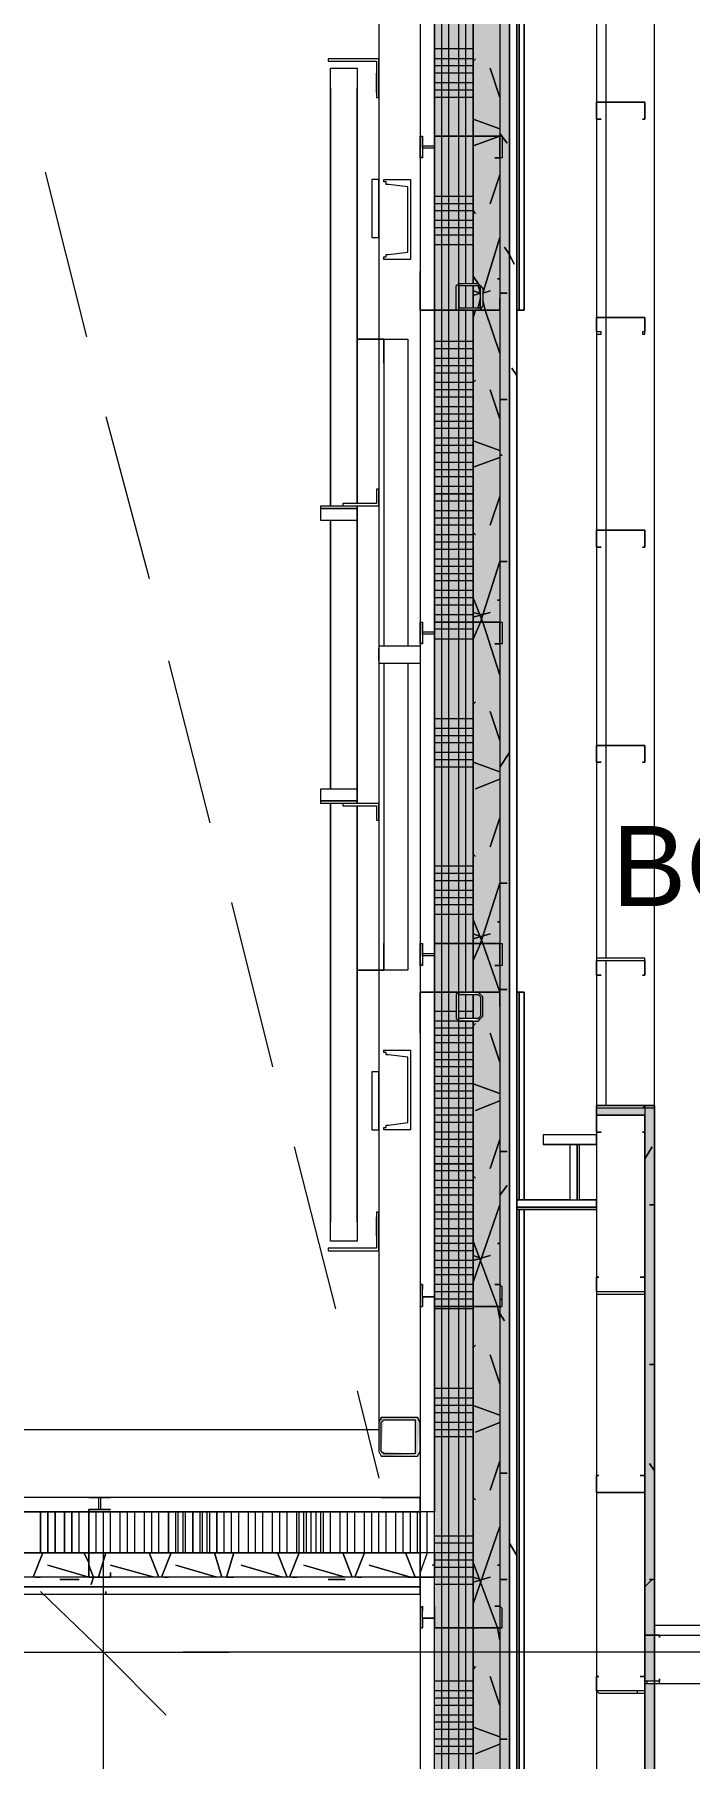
# Model space of a CAD drawing. Header units: metres. Extents: x -2 to 237, y -8 to 52.
# Drawn here: x 35.047 to 36.29, y 23.621 to 26.891 of the extents above; entities that cross this region are included whole.
import ezdxf

# ---------------------------------------------------------------- set-up
doc = ezdxf.new("R2010")
doc.units = ezdxf.units.M
doc.layers.add('HVAC - Ductos', color=5, linetype='Continuous', lineweight=0)
doc.layers.add('PDF2_Text', color=7, linetype='Continuous', lineweight=0)
doc.layers.add('PDF2_Geometry', color=7, linetype='Continuous', lineweight=0, true_color=0xaaaaaa)
doc.layers.add('PDF2_Solid Fills', color=7, linetype='Continuous', lineweight=0, true_color=0xffffff)
doc.styles.add('PDF Helvetica', font='')
doc.styles.get('PDF Helvetica').set_extended_font_data('Helvetica')

msp = doc.modelspace()

# ---------------------------------------------------------------- hatches: boundary and pattern name
at = {"layer": 'PDF2_Solid Fills', "lineweight": 0, "transparency": 33554559}
for points in [[(35.9302, 27.9503), (35.9348, 27.9503), (35.9302, 27.9457), (35.9302, 27.2715), (35.9348, 27.2715), (35.9302, 27.267), (35.9302, 26.6616), (35.9348, 26.6616), (35.9302, 26.657), (35.9302, 25.7397), (35.9348, 25.7397), (35.9302, 25.7352), (35.9302, 25.1298), (35.9348, 25.1298), (35.9302, 25.1252), (35.9302, 23.4008), (35.9486, 23.4008), (35.9486, 33.5547), (35.9302, 33.5547), (35.9302, 32.9081), (35.9348, 32.9081), (35.9302, 32.9035), (35.9302, 32.2935), (35.9348, 32.2935), (35.9302, 32.2889), (35.9302, 31.3625), (35.9348, 31.3625), (35.9302, 31.3579), (35.9302, 30.0738), (35.9348, 30.0738), (35.9302, 30.0692), (35.9302, 29.4638), (35.9348, 29.4638), (35.9302, 29.4592), (35.9302, 28.5603), (35.9348, 28.5603), (35.9302, 28.5557)], [(35.9302, 27.9503), (35.9348, 27.9503), (35.9302, 27.9457), (35.9302, 27.2715), (35.9348, 27.2715), (35.9302, 27.267), (35.9302, 26.6616), (35.9348, 26.6616), (35.9302, 26.657), (35.9302, 25.7397), (35.9348, 25.7397), (35.9302, 25.7352), (35.9302, 25.1298), (35.9348, 25.1298), (35.9302, 25.1252), (35.9302, 23.4008), (35.9486, 23.4008), (35.9486, 33.5547), (35.9302, 33.5547), (35.9302, 32.9081), (35.9348, 32.9081), (35.9302, 32.9035), (35.9302, 32.2935), (35.9348, 32.2935), (35.9302, 32.2889), (35.9302, 31.3625), (35.9348, 31.3625), (35.9302, 31.3579), (35.9302, 30.0738), (35.9348, 30.0738), (35.9302, 30.0692), (35.9302, 29.4638), (35.9348, 29.4638), (35.9302, 29.4592), (35.9302, 28.5603), (35.9348, 28.5603), (35.9302, 28.5557)], [(35.8798, 31.9909), (35.8798, 33.4859), (35.8065, 33.4859), (35.8065, 23.5292), (35.8798, 23.5292), (35.8798, 25.0197), (35.8523, 25.0243), (35.8798, 25.0243), (35.8798, 25.0701), (35.8523, 25.0747), (35.8798, 25.0747), (35.8798, 26.3681), (35.8523, 26.3727), (35.8798, 26.3727), (35.8798, 26.4139), (35.8523, 26.4185), (35.8798, 26.4185), (35.8798, 27.8449), (35.8523, 27.8495), (35.8798, 27.8495), (35.8798, 27.8953), (35.8523, 27.8999), (35.8798, 27.8999), (35.8798, 29.2345), (35.8523, 29.2391), (35.8798, 29.2391), (35.8798, 30.6929), (35.8523, 30.6975), (35.8798, 30.6975), (35.8798, 31.9863), (35.8523, 31.9909)], [(35.8798, 31.9909), (35.8798, 33.4859), (35.8065, 33.4859), (35.8065, 23.5292), (35.8798, 23.5292), (35.8798, 25.0197), (35.8523, 25.0243), (35.8798, 25.0243), (35.8798, 25.0701), (35.8523, 25.0747), (35.8798, 25.0747), (35.8798, 26.3681), (35.8523, 26.3727), (35.8798, 26.3727), (35.8798, 26.4139), (35.8523, 26.4185), (35.8798, 26.4185), (35.8798, 27.8449), (35.8523, 27.8495), (35.8798, 27.8495), (35.8798, 27.8953), (35.8523, 27.8999), (35.8798, 27.8999), (35.8798, 29.2345), (35.8523, 29.2391), (35.8798, 29.2391), (35.8798, 30.6929), (35.8523, 30.6975), (35.8798, 30.6975), (35.8798, 31.9863), (35.8523, 31.9909)], [(35.701, 24.2033), (35.7055, 24.2079), (35.7101, 24.263), (35.7698, 24.263), (35.7698, 24.1988), (35.7101, 24.2033), (35.7055, 24.2033), (35.7055, 24.1942), (35.7062, 24.1942), (35.7743, 24.1988), (35.7789, 24.2676), (35.7055, 24.2676), (35.701, 24.263)]]:
    msp.add_hatch(color=256, dxfattribs=at).paths.add_polyline_path(points)
h = msp.add_hatch(color=256, dxfattribs=at)
h.paths.add_polyline_path([(35.8798, 29.2391), (35.889, 29.2391), (35.8798, 29.2345), (35.8798, 29.1887), (35.9302, 29.1887), (35.9302, 33.5364), (35.8798, 33.5364), (35.8798, 31.9909), (35.889, 31.9909), (35.8798, 31.9863), (35.8798, 30.6975), (35.889, 30.6975), (35.8798, 30.6929)])
h.paths.add_polyline_path([(35.889, 26.3727), (35.8798, 26.3681), (35.8798, 25.0747), (35.889, 25.0747), (35.8798, 25.0701), (35.8798, 25.0243), (35.889, 25.0243), (35.8798, 25.0197), (35.8798, 23.4512), (35.9302, 23.4512), (35.9302, 29.1841), (35.8798, 29.1841), (35.8798, 27.8999), (35.889, 27.8999), (35.8798, 27.8953), (35.8798, 27.8495), (35.889, 27.8495), (35.8798, 27.8449), (35.8798, 26.4185), (35.889, 26.4185), (35.8798, 26.4139), (35.8798, 26.3727)])
h = msp.add_hatch(color=256, dxfattribs=at)
h.paths.add_polyline_path([(35.8798, 29.2391), (35.889, 29.2391), (35.8798, 29.2345), (35.8798, 29.1887), (35.9302, 29.1887), (35.9302, 33.5364), (35.8798, 33.5364), (35.8798, 31.9909), (35.889, 31.9909), (35.8798, 31.9863), (35.8798, 30.6975), (35.889, 30.6975), (35.8798, 30.6929)])
h.paths.add_polyline_path([(35.889, 26.3727), (35.8798, 26.3681), (35.8798, 25.0747), (35.889, 25.0747), (35.8798, 25.0701), (35.8798, 25.0243), (35.889, 25.0243), (35.8798, 25.0197), (35.8798, 23.4512), (35.9302, 23.4512), (35.9302, 29.1841), (35.8798, 29.1841), (35.8798, 27.8999), (35.889, 27.8999), (35.8798, 27.8953), (35.8798, 27.8495), (35.889, 27.8495), (35.8798, 27.8449), (35.8798, 26.4185), (35.889, 26.4185), (35.8798, 26.4139), (35.8798, 26.3727)])
h = msp.add_hatch(color=256, dxfattribs=at)
h.paths.add_polyline_path([(36.2054, 23.7677), (36.2238, 23.7677), (36.2238, 24.8546), (36.1137, 24.8546), (36.1137, 24.8409), (36.2054, 24.8409)])
h.paths.add_polyline_path([(36.155, 23.3732), (36.2238, 23.3732), (36.2238, 23.7631), (36.2054, 23.7631), (36.2054, 23.387), (36.1137, 23.387), (36.1137, 23.3686)])
h = msp.add_hatch(color=256, dxfattribs=at)
h.paths.add_polyline_path([(36.2054, 23.7677), (36.2237, 23.7677), (36.2237, 24.8592), (36.2054, 24.8592)])
h.paths.add_polyline_path([(36.2054, 23.3778), (36.2237, 23.3778), (36.2237, 23.7631), (36.2054, 23.7631)])
h = msp.add_hatch(color=256, dxfattribs=at)
h.paths.add_polyline_path([(35.9302, 24.5153), (35.9302, 24.4785), (35.9348, 24.5153)])
h.paths.add_polyline_path([(35.7789, 24.4785), (35.7835, 24.5198), (35.7789, 24.5198)])
h = msp.add_hatch(color=256, dxfattribs=at)
h.paths.add_polyline_path([(35.7789, 23.8686), (35.7835, 23.9053), (35.7789, 23.9053), (35.7789, 23.8686)])
h.paths.add_polyline_path([(35.9302, 23.9053), (35.9302, 23.8686), (35.9302, 23.8686), (35.9348, 23.9053)])

# ---------------------------------------------------------------- linework, layer by layer
at = {"layer": 'HVAC - Ductos', "lineweight": 0}
for points in [[(35.1781, 22.3826), (35.1781, 24.0566)], [(35.0589, 23.9374), (35.1781, 23.8227), (35.2974, 23.7034)], [(34.9397, 23.8227), (35.1781, 23.8227), (35.4166, 23.8227)]]:
    msp.add_lwpolyline(points, dxfattribs=at)
at = {"layer": 'PDF2_Geometry', "lineweight": 0}
for points in [[(31.4036, 23.387), (35.9486, 23.387), (35.9486, 23.4008), (35.9486, 23.5521), (35.9486, 33.5547), (35.9302, 33.5547), (35.7789, 33.5547), (32.7612, 33.5547), (32.7612, 33.5364), (32.7612, 33.4859), (32.7749, 33.4859)], [(35.6322, 33.5685), (32.7612, 33.5685), (32.7612, 33.5547), (35.9486, 33.5547), (35.9486, 33.5685), (32.7612, 33.5685), (35.9624, 33.5685), (35.8523, 33.5685), (36.0816, 33.5685), (35.8523, 33.5685), (35.9486, 33.5685), (35.9624, 33.5685), (35.9624, 23.5521)], [(36.1137, 25.1344), (36.1137, 24.8592), (36.2238, 24.8592), (36.2238, 32.266), (36.2238, 33.0824), (36.2238, 33.1741), (36.2238, 33.5731), (36.1137, 33.5731), (35.8248, 33.5731)], [(35.8523, 23.3686), (35.9624, 23.3686), (35.9624, 23.5521), (35.9624, 33.5685), (35.8523, 33.5685)], [(35.9624, 33.5685), (35.9624, 23.3686), (35.9624, 33.5685)], [(35.9302, 33.5364), (35.9302, 23.5521), (35.9302, 23.4512), (35.9302, 23.4008), (35.7789, 23.4008), (35.1506, 23.4008), (34.5407, 23.4008), (33.9307, 23.4008), (33.3207, 23.4008), (33.9307, 23.4008), (34.5407, 23.4008), (35.1506, 23.4008), (35.7789, 23.4008), (35.9486, 23.4008), (35.9486, 23.387), (31.4036, 23.387), (31.4036, 23.4008), (32.165, 23.4008), (32.7795, 23.4008), (33.3161, 23.4008), (32.7795, 23.4008), (32.165, 23.4008), (31.4036, 23.4008)], [(35.9302, 33.5364), (35.9302, 23.4512), (35.8798, 23.4512), (35.8798, 23.8685), (35.8798, 24.4785), (35.8798, 25.0197)], [(35.7789, 33.3896), (35.7789, 32.9173), (33.3253, 32.9173), (33.3253, 32.8989), (33.3253, 32.7292), (33.3253, 24.1162), (33.3253, 23.9465), (33.3253, 23.9328), (35.7789, 23.9328), (35.7789, 23.5521)], [(32.7383, 24.8821), (32.7383, 24.8684), (32.7383, 23.5521), (32.7383, 23.5292), (32.7795, 23.5292), (35.7789, 23.5292), (35.8065, 23.5292), (35.8065, 23.5521), (35.8065, 23.9649), (35.7789, 23.9649), (35.7789, 23.9465), (35.7789, 23.9328), (35.7789, 23.9465), (33.339, 23.9465), (33.339, 23.9649), (33.339, 24.1162), (33.339, 32.7292), (33.339, 32.8852), (33.339, 32.8989), (35.7789, 32.8989), (35.7789, 32.9173)], [(35.7789, 23.9465), (35.7789, 23.9649), (33.3574, 23.9649), (33.3574, 24.0108), (33.3574, 24.1162), (33.3574, 32.7292), (33.3574, 32.8347), (33.3574, 32.8852), (35.7789, 32.8852), (35.7789, 32.8989)], [(33.4078, 27.2074), (33.4078, 26.5974), (33.4078, 25.9874), (33.4078, 25.3775), (33.4078, 24.7675), (33.4078, 24.1162), (33.4078, 24.0108), (33.362, 24.0108), (33.9307, 24.0108), (34.5407, 24.0108), (35.1506, 24.0108), (35.7789, 24.0108), (35.7789, 23.9649), (33.3574, 23.9649), (33.3574, 24.0108), (33.3574, 32.8347)], [(33.5087, 32.7292), (33.4858, 32.7292), (33.4858, 32.0734), (33.4858, 32.7292), (33.4858, 32.7568), (35.7789, 32.7568), (35.8065, 32.7568), (35.8065, 31.9863), (35.8065, 30.6975), (35.8065, 29.1841), (35.8065, 27.8999), (35.8065, 26.3681), (35.8065, 25.0747), (35.8065, 24.0887), (35.7789, 24.0887)], [(35.7789, 32.7292), (35.7789, 24.1162), (35.7789, 23.5521), (35.8065, 23.5521), (35.8065, 25.0747), (35.8065, 26.3681), (35.8065, 27.8999), (35.8065, 29.1841), (35.8065, 30.6975), (35.8065, 31.9863), (35.8065, 32.7568), (35.7789, 32.7568), (35.7789, 32.7338), (35.7789, 32.7568), (33.4858, 32.7568), (33.4858, 32.7292), (35.7055, 32.7292)], [(35.7789, 32.7292), (35.7789, 24.1162), (33.5087, 24.1162)], [(36.1137, 27.9778), (36.1137, 27.5743), (36.1137, 27.1661), (36.1137, 26.7625), (36.1137, 26.3543), (36.1137, 25.9507), (36.1137, 25.5426), (36.1137, 25.139)], [(36.1321, 25.139), (36.1321, 25.5426), (36.1321, 25.9507), (36.1321, 26.3543), (36.1321, 26.7625), (36.1321, 27.1661), (36.1321, 27.5743), (36.1321, 27.9778)], [(33.3161, 23.4008), (32.7795, 23.4008), (32.165, 23.4008), (31.4036, 23.4008), (31.4036, 23.4512), (32.7795, 23.4512), (35.7789, 23.4512), (35.8798, 23.4512), (35.8798, 23.5292), (35.8798, 23.5521), (35.8798, 23.8685), (35.8798, 24.4785), (35.8798, 25.0197), (35.8798, 24.4785), (35.8798, 23.8685), (35.8798, 23.5292), (35.8065, 23.5292), (35.8065, 25.0747), (35.8065, 26.3681), (35.8065, 27.8999)], [(35.8798, 27.8449), (35.8798, 27.3083), (35.8798, 26.6983), (35.8798, 26.4185)], [(35.7789, 23.9649), (35.8065, 23.9649), (35.8065, 24.0108), (35.7789, 24.0108), (35.1506, 24.0108), (34.5407, 24.0108), (33.9307, 24.0108), (33.4078, 24.0108), (33.4078, 24.0887), (33.4078, 24.1162), (33.4078, 24.7675), (33.4078, 25.3775), (33.4078, 25.9874), (33.4078, 26.5974), (33.4078, 27.2074)], [(35.6092, 26.3131), (35.6092, 25.9966), (35.6092, 26.8267), (35.6597, 26.8267), (35.6597, 26.0012), (35.6597, 26.3131), (35.7101, 26.3131), (35.7101, 25.7306)], [(35.6092, 26.79), (35.6092, 25.9966), (35.6092, 26.2993)], [(35.7101, 26.2672), (35.7101, 26.3131), (35.6597, 26.3131), (35.6597, 26.79)], [(35.068, 26.6295), (35.146, 26.3176)], [(35.701, 26.6157), (35.701, 26.5056), (35.701, 26.6157), (35.6964, 26.6157), (35.6872, 26.6157), (35.6872, 26.5056), (35.6964, 26.5056), (35.701, 26.5056)], [(35.701, 26.6065), (35.701, 26.6111), (35.701, 26.6065), (35.701, 26.5745), (35.701, 26.5699), (35.701, 26.5745)], [(35.701, 26.5562), (35.701, 26.5607), (35.701, 26.5562), (35.701, 26.524), (35.701, 26.5194), (35.701, 26.524)], [(35.8798, 26.4139), (35.8798, 26.3727)], [(35.8798, 26.3681), (35.8798, 25.7764), (35.8798, 25.1665), (35.8798, 25.0747)], [(35.7101, 26.3131), (35.756, 26.3131), (35.756, 25.7306)], [(35.1827, 26.1663), (35.2652, 25.859)], [(35.6092, 25.9691), (35.6092, 25.46)], [(35.6092, 25.46), (35.6092, 25.9691)], [(35.302, 25.7031), (35.3799, 25.3958)], [(35.6092, 25.7169), (35.6092, 25.7031)], [(35.7789, 25.7306), (35.701, 25.7306), (35.701, 25.726), (35.701, 25.7214), (35.701, 25.7169), (35.701, 25.7123), (35.701, 25.7077), (35.701, 25.7123), (35.701, 25.7169), (35.701, 25.7214), (35.701, 25.726)], [(35.701, 25.7031), (35.701, 25.7077), (35.701, 25.7031), (35.701, 25.6985), (35.7789, 25.6985)], [(35.7101, 25.6985), (35.7101, 25.1161), (35.6597, 25.1161), (35.7101, 25.1161), (35.7101, 25.1665)], [(35.756, 25.6985), (35.756, 25.1161), (35.7101, 25.1161)], [(35.6092, 25.1298), (35.6092, 25.4325), (35.6092, 24.639)], [(35.6597, 24.639), (35.6597, 25.1161), (35.6597, 25.4279), (35.6597, 24.6024), (35.6092, 24.6024), (35.6092, 25.4325), (35.6092, 25.1161)], [(35.4212, 25.2444), (35.4991, 24.9326)], [(35.7835, 25.1619), (35.7835, 25.1665), (35.7835, 25.1619)], [(36.1321, 24.8592), (36.1321, 25.1344)], [(35.8798, 25.0701), (35.8798, 25.0243)], [(35.8844, 25.0747), (35.889, 25.0747)], [(35.967, 24.6803), (35.967, 25.0747)], [(35.967, 24.6803), (35.967, 25.0747)], [(35.701, 24.9234), (35.701, 24.8133), (35.701, 24.9234), (35.6964, 24.9234), (35.6872, 24.9234), (35.6872, 24.8133), (35.6964, 24.8133), (35.701, 24.8133)], [(35.701, 24.9051), (35.701, 24.9097), (35.701, 24.9051), (35.701, 24.873), (35.701, 24.8684), (35.701, 24.873)], [(35.701, 24.8546), (35.701, 24.8592), (35.701, 24.8546), (35.701, 24.8225), (35.701, 24.8179), (35.701, 24.8225)], [(36.2054, 24.8592), (36.2054, 23.8548), (36.2054, 23.7677), (36.2054, 23.8548), (36.2054, 24.8409), (36.1137, 24.8409), (36.1137, 24.8592), (36.2054, 24.8592), (36.2009, 24.8546)], [(36.1137, 23.3686), (36.2054, 23.3686), (36.2238, 23.3686), (36.2238, 23.7631), (36.2238, 23.8548), (36.2238, 24.8592), (36.1137, 24.8592), (36.1137, 24.8546), (36.1137, 24.8409)], [(36.2054, 23.3732), (36.2238, 23.3732), (36.2238, 23.7631), (36.2238, 23.8548), (36.2238, 24.8546), (36.2054, 24.8546), (36.2054, 24.8592), (36.1137, 24.8592)], [(36.1137, 24.8592), (36.1137, 24.8546)], [(36.2054, 24.8546), (36.1137, 24.8546)], [(36.2054, 23.7631), (36.2054, 23.3778), (36.2238, 23.3778), (36.2238, 23.7631), (36.2238, 23.8548), (36.2238, 24.8592), (36.2054, 24.8592), (36.2054, 23.8548), (36.2054, 23.7677)], [(36.1137, 24.6666), (35.9624, 24.6666), (36.1137, 24.6666), (36.1137, 24.6803), (36.0816, 24.6803), (36.0816, 24.7858), (36.077, 24.7858), (36.077, 24.6803), (36.0816, 24.6803), (36.0816, 24.7858), (36.1137, 24.7858), (36.077, 24.7858), (36.0816, 24.7858), (36.1137, 24.7858), (36.1137, 24.8041), (36.0128, 24.8041), (36.0128, 24.7858), (36.1137, 24.7858), (36.1137, 24.8041), (36.0128, 24.8041), (36.0128, 24.7858), (36.0633, 24.7858), (36.0633, 24.6803), (36.0816, 24.6803), (36.1137, 24.6803), (36.1137, 24.662)], [(36.1137, 24.8087), (36.1137, 24.5336)], [(36.1137, 24.8087), (36.1137, 24.5336)], [(35.5404, 24.7813), (35.6184, 24.4739)], [(36.0128, 24.7858), (36.0633, 24.7858), (36.0128, 24.7858)], [(35.8065, 24.0887), (35.7789, 24.0887), (35.1506, 24.0887), (34.5407, 24.0887), (33.9307, 24.0887), (33.4858, 24.0887), (33.4858, 24.1162), (33.4858, 24.7445), (33.4858, 24.1162), (33.5087, 24.1162)], [(35.6322, 23.3686), (31.4036, 23.3686), (35.9624, 23.3686), (35.9624, 23.387), (35.9624, 23.5521), (35.9624, 23.387), (35.9624, 23.3778), (35.9624, 24.662), (36.1137, 24.662), (35.9624, 24.662), (35.9624, 23.3778), (35.9624, 23.387)], [(35.9624, 24.6803), (36.0633, 24.6803)], [(35.9624, 24.6803), (35.9624, 24.662)], [(36.0633, 24.6803), (35.9624, 24.6803)], [(35.9302, 24.4923), (35.9348, 24.4923)], [(36.1137, 24.5061), (36.1137, 24.1575)], [(36.1137, 24.5061), (36.1137, 24.1575)], [(35.6597, 24.318), (35.701, 24.1529)], [(35.7055, 24.263), (35.7055, 24.2676)], [(36.1137, 24.1254), (36.1137, 23.7768)], [(36.1137, 24.1254), (36.1137, 23.7768)], [(35.8065, 24.0108), (35.8065, 23.9649)], [(36.233, 23.8548), (36.6136, 23.8548)], [(36.5998, 23.8227), (35.3294, 23.8227)], [(36.1137, 23.387), (36.2054, 23.387), (36.2054, 23.7631), (36.2054, 23.3778), (36.1137, 23.3778)], [(36.1137, 23.7493), (36.1137, 23.4008)], [(36.1137, 23.7493), (36.1137, 23.4008)]]:
    msp.add_lwpolyline(points, dxfattribs=at)
for points in [[(35.9486, 23.4008), (35.9486, 33.5547), (35.9302, 33.5547), (35.9302, 33.5364), (35.9302, 23.4008)], [(35.9486, 33.5685), (35.9486, 23.387), (35.9624, 23.387), (35.9624, 33.5685)], [(35.967, 27.8999), (35.967, 26.3681), (35.9716, 26.3681), (35.9762, 26.3681), (35.9716, 26.3681), (35.967, 26.3681), (35.9624, 26.3681), (35.9624, 27.8999), (35.9624, 26.3681), (35.967, 26.3681), (35.9716, 26.3681), (35.9762, 26.3681), (35.9716, 26.3681), (35.967, 26.3681), (35.967, 27.8999), (35.967, 26.3681)], [(35.967, 27.8999), (35.9716, 27.8999), (35.9762, 27.8999), (35.9716, 27.8999), (35.967, 27.8999), (35.9624, 27.8999), (35.9624, 26.3681), (35.9624, 27.8999), (35.967, 27.8999), (35.9716, 27.8999), (35.9762, 27.8999), (35.9716, 27.8999)], [(35.9762, 27.8999), (35.9762, 26.3681)], [(35.9762, 27.8999), (35.9762, 26.3681)], [(35.8798, 27.8449), (35.8798, 27.3083), (35.8798, 26.6983), (35.8798, 26.4185), (35.8798, 26.6983), (35.8798, 27.3083)], [(35.701, 26.9459), (35.701, 24.2446), (33.5087, 24.2446), (33.5087, 26.9459), (35.701, 26.9459), (35.701, 24.2446), (33.5087, 24.2446), (33.5087, 26.9459)], [(35.6046, 26.845), (35.6046, 26.8404), (35.6964, 26.8404), (35.6964, 26.7716), (35.701, 26.7716), (35.701, 26.845)], [(35.6964, 26.8176), (35.6964, 26.7808)], [(35.6964, 26.8176), (35.6964, 26.7808)], [(35.701, 26.7808), (35.701, 26.8176)], [(35.701, 26.7808), (35.701, 26.8176)], [(36.2054, 26.7304), (36.2054, 26.7579), (36.2054, 26.7625), (36.1137, 26.7625), (36.1137, 26.7579), (36.1137, 26.7304), (36.1229, 26.7304), (36.1137, 26.7304), (36.1137, 26.7579), (36.1137, 26.7625), (36.2054, 26.7625), (36.2054, 26.7579), (36.2054, 26.7304), (36.2009, 26.7304)], [(35.8065, 26.6753), (35.7835, 26.6753), (35.7835, 26.6799), (35.7835, 26.6983), (35.7835, 26.657), (35.7835, 26.6616), (35.7835, 26.657), (35.7789, 26.657), (35.7789, 26.6983), (35.7835, 26.6983), (35.7835, 26.6799), (35.8065, 26.6799), (35.8065, 26.6983), (35.9302, 26.6983), (35.9348, 26.6983), (35.9348, 26.657), (35.9302, 26.657), (35.9211, 26.657), (35.9302, 26.657), (35.9302, 26.6983), (35.8065, 26.6983), (35.8065, 26.657)], [(35.7101, 26.4644), (35.7101, 26.469), (35.7147, 26.469), (35.7147, 26.4736), (35.7193, 26.4736), (35.756, 26.4782), (35.756, 26.6019), (35.7193, 26.6065), (35.7147, 26.6065), (35.7147, 26.6111), (35.7101, 26.6111), (35.7101, 26.6157), (35.7606, 26.6157), (35.7606, 26.4644)], [(35.9302, 26.3681), (35.9302, 26.3911), (35.9302, 26.3681), (35.7789, 26.3681), (35.7789, 26.4415), (35.7789, 26.3681)], [(35.8982, 26.3773), (35.8936, 26.3681), (35.889, 26.3681), (35.8523, 26.3681), (35.8477, 26.3681), (35.8477, 26.3773), (35.8477, 26.4094), (35.8477, 26.4139), (35.8523, 26.4185), (35.889, 26.4185), (35.8936, 26.4139), (35.8982, 26.4094)], [(35.889, 26.4139), (35.8523, 26.4139), (35.8523, 26.4094), (35.8523, 26.3773), (35.8523, 26.3727), (35.889, 26.3727), (35.8936, 26.3727), (35.8936, 26.3773), (35.8936, 26.4094), (35.8936, 26.4139)], [(35.8798, 26.4139), (35.8798, 26.3727)], [(35.8798, 26.3681), (35.8798, 25.7764), (35.8798, 25.1665), (35.8798, 25.0747), (35.8798, 25.1665), (35.8798, 25.7764)], [(36.2054, 26.3222), (36.2054, 26.3543), (36.1137, 26.3543), (36.1137, 26.3222), (36.1229, 26.3222), (36.1229, 26.3268), (36.1137, 26.3268), (36.1137, 26.3543), (36.2054, 26.3543), (36.2054, 26.3268), (36.2009, 26.3268), (36.2009, 26.3222)], [(35.6092, 26.2993), (35.6092, 25.9966)], [(35.6597, 25.9691), (35.5909, 25.9691), (35.5909, 25.992), (35.5909, 25.9966), (35.6597, 25.9966), (35.6597, 25.992)], [(35.6322, 25.9966), (35.701, 25.9966), (35.701, 26.0287), (35.6964, 26.0287), (35.6964, 26.0012), (35.6322, 26.0012)], [(35.6597, 25.4325), (35.6597, 25.9966)], [(35.6597, 25.992), (35.5909, 25.992)], [(35.6092, 25.9691), (35.6092, 25.7169)], [(35.6092, 25.9691), (35.6092, 25.46), (35.6092, 25.7123), (35.6092, 25.46), (35.6092, 25.7169)], [(36.2054, 25.9186), (36.2054, 25.9461), (36.2054, 25.9507), (36.1137, 25.9507), (36.1137, 25.9461), (36.1137, 25.9186), (36.1229, 25.9186), (36.1137, 25.9186), (36.1137, 25.9461), (36.1137, 25.9507), (36.2054, 25.9507), (36.2054, 25.9461), (36.2054, 25.9186), (36.2009, 25.9186)], [(35.8065, 25.7535), (35.7835, 25.7535), (35.7835, 25.7581), (35.7835, 25.7764), (35.7835, 25.7352), (35.7835, 25.7397), (35.7835, 25.7352), (35.7789, 25.7352), (35.7789, 25.7764), (35.7835, 25.7764), (35.7835, 25.7581), (35.8065, 25.7581), (35.8065, 25.7764), (35.9302, 25.7764), (35.9348, 25.7764), (35.9348, 25.7352), (35.9302, 25.7352), (35.9211, 25.7352), (35.9302, 25.7352), (35.9302, 25.7764), (35.8065, 25.7764), (35.8065, 25.7352)], [(36.2054, 25.5104), (36.2054, 25.5426), (36.1137, 25.5426), (36.1137, 25.5104), (36.1229, 25.5104), (36.1137, 25.5104), (36.1137, 25.5426), (36.2054, 25.5426), (36.2054, 25.5104), (36.2009, 25.5104)], [(35.5909, 25.46), (35.6597, 25.46), (35.6597, 25.4371), (35.6597, 25.4325), (35.5909, 25.4325), (35.5909, 25.4371)], [(35.5909, 25.4371), (35.6597, 25.4371)], [(35.6092, 25.4325), (35.6092, 25.1298)], [(35.6322, 25.4325), (35.6322, 25.4279), (35.6964, 25.4279), (35.6964, 25.4004), (35.701, 25.4004), (35.701, 25.4325)], [(35.8065, 25.1435), (35.7835, 25.1435), (35.7835, 25.1481), (35.7835, 25.1619), (35.7835, 25.1252), (35.7835, 25.1298), (35.7835, 25.1252), (35.7789, 25.1252), (35.7789, 25.1665), (35.7835, 25.1665), (35.7835, 25.1481), (35.8065, 25.1481), (35.8065, 25.1665), (35.9302, 25.1665), (35.9348, 25.1665), (35.9348, 25.1252), (35.9302, 25.1252), (35.9211, 25.1252), (35.9302, 25.1252), (35.9302, 25.1665), (35.8065, 25.1665), (35.8065, 25.1252)], [(36.2054, 25.1069), (36.2054, 25.1344), (36.2054, 25.139), (36.1137, 25.139), (36.1137, 25.1344), (36.1137, 25.1069), (36.1229, 25.1069), (36.1137, 25.1069), (36.1137, 25.1344), (36.2054, 25.1344), (36.2054, 25.1069), (36.2009, 25.1069)], [(35.7789, 25.0747), (35.7789, 24.9968), (35.7789, 25.0747), (35.9302, 25.0747)], [(35.8982, 25.0289), (35.8982, 25.0656), (35.8936, 25.0701), (35.889, 25.0747), (35.8523, 25.0747), (35.8477, 25.0701), (35.8477, 25.0656), (35.8477, 25.0289), (35.8477, 25.0243), (35.8523, 25.0197), (35.889, 25.0197), (35.8936, 25.0243)], [(35.8936, 25.0289), (35.889, 25.0243), (35.8523, 25.0243), (35.8523, 25.0289), (35.8523, 25.0656), (35.8523, 25.0701), (35.889, 25.0701), (35.8936, 25.0656)], [(35.8798, 25.0701), (35.8798, 25.0243)], [(35.9302, 25.0472), (35.9302, 25.0747)], [(35.9624, 24.6803), (35.9624, 25.0747)], [(35.967, 25.0747), (35.9716, 25.0747), (35.9762, 25.0747), (35.9716, 25.0747), (35.967, 25.0747), (35.9624, 25.0747), (35.9624, 24.6803), (35.9624, 25.0747), (35.967, 25.0747), (35.9716, 25.0747), (35.9762, 25.0747), (35.9716, 25.0747)], [(35.967, 25.0747), (35.967, 24.6803)], [(35.9762, 25.0747), (35.9762, 24.6803)], [(35.9762, 25.0747), (35.9762, 24.6803)], [(35.7101, 24.8133), (35.7101, 24.8179), (35.7147, 24.8179), (35.7147, 24.8225), (35.7193, 24.8225), (35.756, 24.8271), (35.756, 24.9509), (35.7193, 24.9555), (35.7147, 24.9555), (35.7147, 24.9601), (35.7101, 24.9601), (35.7101, 24.9647), (35.7606, 24.9647), (35.7606, 24.8133)], [(36.2238, 24.8592), (36.2238, 23.8548), (36.2238, 23.7631), (36.2238, 23.3778), (36.2238, 23.3686), (36.2238, 23.7631), (36.2238, 23.8548)], [(36.2054, 24.8087), (36.2054, 24.8409), (36.1183, 24.8409), (36.1137, 24.8409), (36.1137, 24.8087), (36.1229, 24.8087), (36.1137, 24.8087), (36.1137, 24.8409), (36.1183, 24.8409), (36.2054, 24.8409), (36.2054, 24.8087), (36.2009, 24.8087)], [(36.077, 24.7858), (36.0633, 24.7858), (36.0633, 24.6803), (36.077, 24.6803)], [(35.6046, 24.584), (35.701, 24.584), (35.701, 24.6574), (35.6964, 24.6574), (35.6964, 24.5886), (35.6046, 24.5886)], [(35.9624, 23.3778), (35.9624, 24.662)], [(35.967, 24.662), (35.967, 23.3778)], [(35.967, 24.662), (35.967, 23.3778)], [(35.9762, 24.662), (35.9762, 23.3778)], [(35.9762, 24.662), (35.9762, 23.3778)], [(35.6964, 24.6482), (35.6964, 24.6116)], [(35.6964, 24.6482), (35.6964, 24.6116)], [(35.701, 24.6116), (35.701, 24.6482)], [(35.701, 24.6116), (35.701, 24.6482)], [(36.1137, 24.5336), (36.1137, 24.5061), (36.1137, 24.5015), (36.1183, 24.5015), (36.2054, 24.5015), (36.2054, 24.5061), (36.2054, 24.5336), (36.1963, 24.5336), (36.2054, 24.5336), (36.2054, 24.5061), (36.1183, 24.5061), (36.1137, 24.5061), (36.1137, 24.5336), (36.1183, 24.5336)], [(35.8065, 24.5198), (35.8065, 24.4969), (35.7835, 24.4969), (35.7835, 24.4785), (35.7835, 24.5198), (35.7835, 24.5107), (35.7835, 24.5198), (35.7789, 24.5198), (35.7789, 24.4785), (35.7835, 24.4785), (35.7835, 24.4969), (35.8065, 24.4969), (35.8065, 24.4785), (35.9302, 24.4785), (35.9348, 24.4785), (35.9348, 24.5153), (35.9302, 24.5198), (35.9211, 24.5198), (35.9302, 24.5198), (35.9302, 24.5153), (35.9302, 24.4785), (35.8065, 24.4785)], [(35.7789, 24.2584), (35.7743, 24.2676), (35.7652, 24.2676), (35.7147, 24.2676), (35.7055, 24.2676), (35.701, 24.2584), (35.701, 24.2033), (35.7055, 24.1942), (35.7147, 24.1942), (35.7652, 24.1942), (35.7743, 24.1942), (35.7789, 24.2033)], [(35.7147, 24.263), (35.7652, 24.263), (35.7698, 24.263), (35.7698, 24.2584), (35.7698, 24.2033), (35.7698, 24.1988), (35.7652, 24.1988), (35.7147, 24.1988), (35.7101, 24.1988), (35.7055, 24.2033), (35.7055, 24.2584), (35.7101, 24.263)], [(36.1137, 24.1575), (36.1137, 24.1254), (36.1183, 24.1254), (36.2054, 24.1254), (36.2054, 24.1575), (36.1963, 24.1575), (36.2054, 24.1575), (36.2054, 24.1254), (36.1183, 24.1254), (36.1137, 24.1254), (36.1137, 24.1575), (36.1183, 24.1575)], [(35.7789, 24.1162), (33.4858, 24.1162), (33.4858, 24.0887), (33.9307, 24.0887), (34.5407, 24.0887), (35.1506, 24.0887), (35.7789, 24.0887)], [(35.1919, 24.0933), (35.1735, 24.0933), (35.1735, 24.1162), (35.1689, 24.1162), (35.1552, 24.1162), (35.1506, 24.1162), (35.1552, 24.1162), (35.1919, 24.1162), (35.1873, 24.1162), (35.1919, 24.1162), (35.1506, 24.1162), (35.1689, 24.1162), (35.1689, 24.1116), (35.1689, 24.0933), (35.1506, 24.0933), (35.1506, 24.0887), (35.1506, 23.9649), (35.1919, 23.9649), (35.1919, 23.974), (35.1919, 23.9649), (35.1506, 23.9649), (35.1506, 24.0887), (35.1506, 24.0933)], [(35.7789, 24.1162), (35.7055, 24.1162), (35.7789, 24.1162), (35.7789, 23.9649)], [(35.7789, 24.0887), (35.1506, 24.0887), (34.5407, 24.0887), (33.9307, 24.0887), (33.4078, 24.0887), (33.4078, 24.0108), (33.9307, 24.0108), (34.5407, 24.0108), (35.1506, 24.0108), (35.7789, 24.0108)], [(33.3253, 23.9465), (33.3253, 23.9328), (35.7789, 23.9328), (35.7789, 23.9465)], [(33.339, 23.9465), (35.7789, 23.9465), (35.7789, 23.9649), (33.339, 23.9649)], [(35.756, 23.9649), (35.7789, 23.9649)], [(35.8065, 23.9099), (35.8065, 23.8869), (35.7835, 23.8869), (35.7835, 23.8685), (35.7835, 23.9053), (35.7835, 23.9099), (35.7835, 23.9053), (35.7835, 23.9007), (35.7835, 23.9053), (35.7835, 23.9099), (35.7789, 23.9053), (35.7789, 23.8685), (35.7835, 23.8685), (35.7835, 23.8869), (35.8065, 23.8869), (35.8065, 23.8685), (35.9302, 23.8685), (35.9348, 23.8685), (35.9348, 23.9053), (35.9302, 23.9099), (35.9211, 23.9099), (35.9302, 23.9099), (35.9302, 23.9053), (35.9302, 23.8685), (35.8065, 23.8685)], [(38.9022, 23.8731), (36.2238, 23.8731), (36.2238, 23.8548), (36.2238, 23.7631), (38.9022, 23.7631)], [(36.233, 23.8548), (36.2054, 23.8548), (36.2054, 23.7677), (36.2054, 23.7631), (36.233, 23.7631), (36.233, 23.7723), (36.233, 23.7677), (36.2054, 23.7677), (36.2054, 23.8548), (36.233, 23.8548), (36.233, 23.8502)], [(36.1137, 23.7768), (36.1137, 23.7493), (36.1183, 23.7447), (36.2054, 23.7447), (36.2054, 23.7493), (36.2054, 23.7768), (36.1963, 23.7768), (36.2054, 23.7768), (36.2054, 23.7493), (36.1183, 23.7493), (36.1137, 23.7493), (36.1137, 23.7768), (36.1183, 23.7768)]]:
    msp.add_lwpolyline(points, close=True, dxfattribs=at)
at = {"layer": 'PDF2_Geometry', "color": 254, "lineweight": 0, "true_color": 0xeaeaea}
for points in [[(35.8202, 23.4512), (35.8202, 23.5292), (35.8202, 23.8685), (35.8202, 24.4785), (35.8202, 25.0747), (35.8202, 25.1665), (35.8202, 25.7764), (35.8202, 26.3681), (35.8202, 26.6983), (35.8202, 27.3083), (35.8202, 27.8999), (35.8202, 27.9824)], [(35.8339, 23.4512), (35.8339, 23.5292), (35.8339, 23.8685), (35.8339, 24.4785), (35.8339, 25.0747), (35.8339, 25.1665), (35.8339, 25.7764), (35.8339, 26.3681), (35.8339, 26.6983), (35.8339, 27.3083), (35.8339, 27.8999), (35.8339, 27.9824)], [(35.8523, 23.4512), (35.8523, 23.5292), (35.8523, 23.8685), (35.8523, 24.4785), (35.8523, 25.1665), (35.8523, 25.7764), (35.8523, 26.6983), (35.8523, 27.3083), (35.8523, 27.9824)], [(35.8661, 26.4185), (35.8661, 27.8449)], [(35.8798, 26.8634), (35.8065, 26.8634)], [(35.8798, 26.845), (35.8065, 26.845)], [(35.8798, 26.8313), (35.8065, 26.8313)], [(35.8798, 26.8176), (35.8065, 26.8176)], [(35.8798, 26.7992), (35.8065, 26.7992)], [(35.8798, 26.7854), (35.8065, 26.7854)], [(35.8798, 26.7716), (35.8065, 26.7716)], [(35.8798, 26.5836), (35.8065, 26.5836)], [(35.8798, 26.5699), (35.8065, 26.5699)], [(35.8798, 26.5562), (35.8065, 26.5562)], [(35.8798, 26.5378), (35.8065, 26.5378)], [(35.8798, 26.524), (35.8065, 26.524)], [(35.8798, 26.5102), (35.8065, 26.5102)], [(35.8798, 26.4919), (35.8065, 26.4919)], [(35.8661, 26.3727), (35.8661, 26.4139)], [(35.8661, 25.0747), (35.8661, 26.3681)], [(35.8798, 26.3085), (35.8065, 26.3085)], [(35.8798, 26.2947), (35.8065, 26.2947)], [(35.8798, 26.2764), (35.8065, 26.2764)], [(35.8798, 26.2626), (35.8065, 26.2626)], [(35.8798, 26.2488), (35.8065, 26.2488)], [(35.8798, 26.2305), (35.8065, 26.2305)], [(35.8798, 26.2168), (35.8065, 26.2168)], [(35.8798, 26.203), (35.8065, 26.203)], [(35.8798, 26.1846), (35.8065, 26.1846)], [(35.8798, 26.1708), (35.8065, 26.1708)], [(35.8798, 26.1571), (35.8065, 26.1571)], [(35.8798, 26.1434), (35.8065, 26.1434)], [(35.8798, 26.125), (35.8065, 26.125)], [(35.8798, 26.1113), (35.8065, 26.1113)], [(35.8798, 26.0975), (35.8065, 26.0975)], [(35.8798, 26.0791), (35.8065, 26.0791)], [(35.8798, 26.0654), (35.8065, 26.0654)], [(35.8798, 26.0516), (35.8065, 26.0516)], [(35.8798, 26.0333), (35.8065, 26.0333)], [(35.8798, 26.0058), (35.8065, 26.0058)], [(35.8798, 25.9874), (35.8065, 25.9874)], [(35.8798, 25.9737), (35.8065, 25.9737)], [(35.8798, 25.9599), (35.8065, 25.9599)], [(35.8798, 25.9416), (35.8065, 25.9416)], [(35.8798, 25.9278), (35.8065, 25.9278)], [(35.8798, 25.914), (35.8065, 25.914)], [(35.8798, 25.8957), (35.8065, 25.8957)], [(35.8798, 25.882), (35.8065, 25.882)], [(35.8798, 25.8682), (35.8065, 25.8682)], [(35.8798, 25.8544), (35.8065, 25.8544)], [(35.8798, 25.8361), (35.8065, 25.8361)], [(35.8798, 25.8223), (35.8065, 25.8223)], [(35.8798, 25.8086), (35.8065, 25.8086)], [(35.8798, 25.7902), (35.8065, 25.7902)], [(35.8798, 25.7764), (35.8065, 25.7764)], [(35.8798, 25.7627), (35.8065, 25.7627)], [(35.8798, 25.7443), (35.8065, 25.7443)], [(35.8798, 25.593), (35.8065, 25.593)], [(35.8798, 25.5746), (35.8065, 25.5746)], [(35.8798, 25.5609), (35.8065, 25.5609)], [(35.8798, 25.5472), (35.8065, 25.5472)], [(35.8798, 25.5288), (35.8065, 25.5288)], [(35.8798, 25.515), (35.8065, 25.515)], [(35.8798, 25.5012), (35.8065, 25.5012)], [(35.8798, 25.3132), (35.8065, 25.3132)], [(35.8798, 25.2995), (35.8065, 25.2995)], [(35.8798, 25.2858), (35.8065, 25.2858)], [(35.8798, 25.2674), (35.8065, 25.2674)], [(35.8798, 25.2536), (35.8065, 25.2536)], [(35.8798, 25.2398), (35.8065, 25.2398)], [(35.8798, 25.2215), (35.8065, 25.2215)], [(35.8661, 25.0243), (35.8661, 25.0701)], [(35.8477, 25.0381), (35.8065, 25.0381)], [(35.8798, 25.0197), (35.8065, 25.0197)], [(35.8798, 25.0381), (35.8523, 25.0381)], [(35.8661, 23.4512), (35.8661, 23.5292), (35.8661, 25.0197)], [(35.8798, 25.006), (35.8065, 25.006)], [(35.8798, 24.9922), (35.8065, 24.9922)], [(35.8798, 24.9784), (35.8065, 24.9784)], [(35.8798, 24.9601), (35.8065, 24.9601)], [(35.8798, 24.9464), (35.8065, 24.9464)], [(35.8798, 24.9326), (35.8065, 24.9326)], [(35.8798, 24.9142), (35.8065, 24.9142)], [(35.8798, 24.9005), (35.8065, 24.9005)], [(35.8798, 24.8867), (35.8065, 24.8867)], [(35.8798, 24.873), (35.8065, 24.873)], [(35.8798, 24.8546), (35.8065, 24.8546)], [(35.8798, 24.8409), (35.8065, 24.8409)], [(35.8798, 24.8271), (35.8065, 24.8271)], [(35.8798, 24.8087), (35.8065, 24.8087)], [(35.8798, 24.795), (35.8065, 24.795)], [(35.8798, 24.7813), (35.8065, 24.7813)], [(35.8798, 24.7629), (35.8065, 24.7629)], [(35.8798, 24.7354), (35.8065, 24.7354)], [(35.8798, 24.717), (35.8065, 24.717)], [(35.8798, 24.7033), (35.8065, 24.7033)], [(35.8798, 24.6895), (35.8065, 24.6895)], [(35.8798, 24.6712), (35.8065, 24.6712)], [(35.8798, 24.6574), (35.8065, 24.6574)], [(35.8798, 24.6436), (35.8065, 24.6436)], [(35.8798, 24.6253), (35.8065, 24.6253)], [(35.8798, 24.6116), (35.8065, 24.6116)], [(35.8798, 24.5978), (35.8065, 24.5978)], [(35.8798, 24.584), (35.8065, 24.584)], [(35.8798, 24.5657), (35.8065, 24.5657)], [(35.8798, 24.5519), (35.8065, 24.5519)], [(35.8798, 24.5382), (35.8065, 24.5382)], [(35.8798, 24.5198), (35.8065, 24.5198)], [(35.8798, 24.5061), (35.8065, 24.5061)], [(35.8798, 24.4923), (35.8065, 24.4923)], [(35.8798, 24.4739), (35.8065, 24.4739)], [(35.8798, 24.3226), (35.8065, 24.3226)], [(35.8798, 24.3042), (35.8065, 24.3042)], [(35.8798, 24.2905), (35.8065, 24.2905)], [(35.8798, 24.2768), (35.8065, 24.2768)], [(35.8798, 24.2584), (35.8065, 24.2584)], [(35.8798, 24.2446), (35.8065, 24.2446)], [(35.8798, 24.2309), (35.8065, 24.2309)], [(35.1323, 24.0108), (35.1323, 24.0887)], [(35.1506, 24.0108), (35.1506, 24.0887)], [(35.1643, 24.0108), (35.1643, 24.0887)], [(35.1781, 24.0108), (35.1781, 24.0887)], [(35.1919, 24.0108), (35.1919, 24.0887)], [(35.2103, 24.0108), (35.2103, 24.0887)], [(35.224, 24.0108), (35.224, 24.0887)], [(35.2377, 24.0108), (35.2377, 24.0887)], [(35.2561, 24.0108), (35.2561, 24.0887)], [(35.2698, 24.0108), (35.2698, 24.0887)], [(35.2836, 24.0108), (35.2836, 24.0887)], [(35.302, 24.0108), (35.302, 24.0887)], [(35.3157, 24.0108), (35.3157, 24.0887)], [(35.3203, 24.0108), (35.3203, 24.0887)], [(35.3294, 24.0108), (35.3294, 24.0887)], [(35.334, 24.0108), (35.334, 24.0887)], [(35.3616, 24.0108), (35.3616, 24.0887)], [(35.3662, 24.0108), (35.3662, 24.0887)], [(35.3754, 24.0108), (35.3754, 24.0887)], [(35.3799, 24.0108), (35.3799, 24.0887)], [(35.4074, 24.0108), (35.4074, 24.0887)], [(35.4212, 24.0108), (35.4212, 24.0887)], [(35.4349, 24.0108), (35.4349, 24.0887)], [(35.4533, 24.0108), (35.4533, 24.0887)], [(35.4671, 24.0108), (35.4671, 24.0887)], [(35.4808, 24.0108), (35.4808, 24.0887)], [(35.4991, 24.0108), (35.4991, 24.0887)], [(35.5129, 24.0108), (35.5129, 24.0887)], [(35.5267, 24.0108), (35.5267, 24.0887)], [(35.545, 24.0108), (35.545, 24.0887)], [(35.5496, 24.0108), (35.5496, 24.0887)], [(35.5588, 24.0108), (35.5588, 24.0887)], [(35.5634, 24.0108), (35.5634, 24.0887)], [(35.5725, 24.0108), (35.5725, 24.0887)], [(35.5817, 24.0108), (35.5817, 24.0887)], [(35.5909, 24.0108), (35.5909, 24.0887)], [(35.5955, 24.0108), (35.5955, 24.0887)], [(35.6092, 24.0108), (35.6092, 24.0887)], [(35.6276, 24.0108), (35.6276, 24.0887)], [(35.6414, 24.0108), (35.6414, 24.0887)], [(35.6551, 24.0108), (35.6551, 24.0887)], [(35.6734, 24.0108), (35.6734, 24.0887)], [(35.6872, 24.0108), (35.6872, 24.0887)], [(35.701, 24.0108), (35.701, 24.0887)], [(35.7147, 24.0108), (35.7147, 24.0887)], [(35.7331, 24.0108), (35.7331, 24.0887)], [(35.7468, 24.0108), (35.7468, 24.0887)], [(35.7606, 24.0108), (35.7606, 24.0887)], [(35.7743, 24.0108), (35.7743, 24.0887)], [(35.7789, 24.0108), (35.7789, 24.0887)], [(35.7927, 24.0108), (35.7927, 24.0887)], [(35.8798, 24.0428), (35.8065, 24.0428)], [(35.8798, 24.0291), (35.8065, 24.0291)], [(35.8798, 24.0108), (35.8065, 24.0108)], [(35.8798, 23.997), (35.8065, 23.997)], [(35.8798, 23.9832), (35.8065, 23.9832)], [(35.8798, 23.9649), (35.8065, 23.9649)], [(35.8798, 23.9511), (35.8065, 23.9511)], [(35.8798, 23.7677), (35.8065, 23.7677)], [(35.8798, 23.7493), (35.8065, 23.7493)], [(35.8798, 23.7356), (35.8065, 23.7356)], [(35.8798, 23.7218), (35.8065, 23.7218)], [(35.8798, 23.7034), (35.8065, 23.7034)], [(35.8798, 23.6897), (35.8065, 23.6897)], [(35.8798, 23.676), (35.8065, 23.676)], [(35.8798, 23.6576), (35.8065, 23.6576)], [(35.8798, 23.6438), (35.8065, 23.6438)], [(35.8798, 23.6301), (35.8065, 23.6301)]]:
    msp.add_lwpolyline(points, dxfattribs=at)
at = {"layer": 'PDF2_Geometry', "color": 254, "lineweight": 0, "true_color": 0xdddddd}
for points in [[(35.8844, 26.845), (35.8798, 26.8404)], [(35.9119, 26.8267), (35.9302, 26.7716)], [(35.8798, 26.7304), (35.9302, 26.7121)], [(35.9302, 26.6983), (35.8798, 26.6799)], [(35.9302, 26.6249), (35.9119, 26.5699)], [(35.8798, 26.5562), (35.8844, 26.5516)], [(35.9302, 26.5056), (35.8982, 26.4002), (35.9119, 26.4048), (35.8982, 26.4002)], [(35.8798, 26.4323), (35.889, 26.4185)], [(35.9257, 26.4277), (35.9302, 26.4277)], [(35.8798, 26.4048), (35.8936, 26.4002), (35.889, 26.4139), (35.8936, 26.4002), (35.8798, 26.3956), (35.8936, 26.4002)], [(35.8936, 26.3911), (35.889, 26.3727)], [(35.8844, 26.3681), (35.8798, 26.3543)], [(35.8982, 26.3865), (35.9028, 26.3681), (35.9302, 26.2856), (35.9028, 26.3681)], [(35.8844, 26.2351), (35.8798, 26.2305)], [(35.9119, 26.2168), (35.9302, 26.1617)], [(35.8798, 26.1204), (35.9302, 26.1021)], [(35.9302, 26.0883), (35.8798, 26.07)], [(35.9302, 26.0149), (35.9119, 25.9599)], [(35.8798, 25.9461), (35.8844, 25.9416)], [(35.9302, 25.8911), (35.8936, 25.7764), (35.8798, 25.7443), (35.8936, 25.7764)], [(35.8798, 25.8223), (35.8982, 25.7764), (35.9302, 25.6755), (35.8982, 25.7764)], [(35.9257, 25.8177), (35.9302, 25.8177)], [(35.8798, 25.7948), (35.8982, 25.7902)], [(35.9119, 25.7948), (35.8798, 25.7856)], [(35.8844, 25.6251), (35.8798, 25.6205)], [(35.9119, 25.6068), (35.9302, 25.5517)], [(35.8798, 25.5104), (35.9302, 25.4921)], [(35.9302, 25.4783), (35.8844, 25.46)], [(35.9302, 25.4049), (35.9119, 25.3499)], [(35.8798, 25.3362), (35.8844, 25.3316)], [(35.9302, 25.2812), (35.8936, 25.1665), (35.8798, 25.1344), (35.8936, 25.1665)], [(35.8798, 25.2124), (35.8982, 25.1665), (35.9302, 25.0747), (35.9302, 25.0656), (35.9302, 25.0747), (35.8982, 25.1665)], [(35.8798, 25.1849), (35.8936, 25.1803)], [(35.9119, 25.1849), (35.8798, 25.1757)], [(35.9257, 25.2078), (35.9302, 25.2078)], [(35.8844, 25.0152), (35.8798, 25.0106)], [(35.9119, 24.9968), (35.9302, 24.9418)], [(35.8798, 24.9005), (35.9302, 24.8821)], [(35.9302, 24.8684), (35.8844, 24.85)], [(35.9302, 24.795), (35.9119, 24.74)], [(35.8798, 24.7262), (35.8844, 24.7216)], [(35.9302, 24.6712), (35.8798, 24.5244)], [(35.8798, 24.6024), (35.9257, 24.4785), (35.9302, 24.4556), (35.9257, 24.4785)], [(35.9257, 24.5978), (35.9302, 24.5978)], [(35.8798, 24.5748), (35.8936, 24.5702)], [(35.9119, 24.5748), (35.8798, 24.5657)], [(35.8844, 24.4051), (35.8798, 24.4005)], [(35.9119, 24.3868), (35.9302, 24.3318)], [(35.8798, 24.2905), (35.9302, 24.2722)], [(35.9302, 24.2584), (35.8844, 24.2401)], [(35.9302, 24.1851), (35.9119, 24.1299)], [(35.8798, 24.1162), (35.8844, 24.1116)], [(35.9302, 24.0612), (35.8798, 23.9145)], [(35.0635, 24.0108), (35.0452, 23.9649)], [(35.1414, 24.0108), (35.1506, 23.9924)], [(35.1827, 24.0108), (35.1689, 23.9649), (35.1781, 23.9649), (35.1689, 23.9649)], [(35.2652, 24.0108), (35.2836, 23.9649)], [(35.3066, 24.0108), (35.2882, 23.9649)], [(35.3891, 24.0108), (35.4028, 23.9649)], [(35.4258, 24.0108), (35.412, 23.9649), (35.4258, 23.9649), (35.412, 23.9649)], [(35.5083, 24.0108), (35.5267, 23.9649)], [(35.5496, 24.0108), (35.5313, 23.9649)], [(35.6322, 24.0108), (35.6505, 23.9649)], [(35.6734, 24.0108), (35.6551, 23.9649)], [(35.7514, 24.0108), (35.7698, 23.9649)], [(35.0726, 23.9878), (35.1506, 23.9649)], [(35.1506, 23.9878), (35.1597, 23.9649)], [(35.1919, 23.9878), (35.2744, 23.9649)], [(35.3157, 23.9878), (35.3937, 23.9649)], [(35.4395, 23.9878), (35.5175, 23.9649)], [(35.5588, 23.9878), (35.6368, 23.9649)], [(35.6826, 23.9878), (35.7606, 23.9649)], [(35.8798, 23.9924), (35.9257, 23.8685), (35.9302, 23.8457), (35.9257, 23.8685)], [(35.9257, 23.9878), (35.9302, 23.9878)], [(35.0589, 23.9649), (35.0497, 23.9649)], [(35.302, 23.9649), (35.2928, 23.9649)], [(35.545, 23.9649), (35.5358, 23.9649)], [(35.6688, 23.9649), (35.6597, 23.9649)], [(35.8798, 23.9649), (35.8936, 23.9603)], [(35.9119, 23.9649), (35.8798, 23.9557)], [(35.8844, 23.7952), (35.8798, 23.7906)], [(35.9119, 23.7768), (35.9302, 23.7218)], [(35.8798, 23.6805), (35.9302, 23.6622)], [(35.9302, 23.6484), (35.8844, 23.6301)]]:
    msp.add_lwpolyline(points, close=True, dxfattribs=at)
at = {"layer": 'PDF2_Geometry', "color": 254, "lineweight": 0, "true_color": 0xeaeaea}
for points in [[(35.9624, 26.7716), (35.9624, 26.7762)], [(35.9302, 26.7029), (35.944, 26.6845)], [(35.9486, 26.4736), (35.9578, 26.4552), (35.9486, 26.4736), (35.9394, 26.4873)], [(35.944, 26.4002), (35.9302, 26.4002)], [(35.9532, 26.258), (35.9624, 26.2442)], [(35.944, 26.1984), (35.9302, 26.1984)], [(35.9302, 26.0929), (35.9348, 26.0929)], [(35.8065, 26.0195), (35.8798, 26.0195)], [(35.944, 25.8911), (35.9302, 25.8911)], [(35.9302, 25.5012), (35.9486, 25.5288)], [(35.944, 25.2812), (35.9302, 25.2812)], [(35.944, 25.0793), (35.9302, 25.0793)], [(35.944, 24.7721), (35.9302, 24.7721)], [(35.8065, 24.7491), (35.8798, 24.7491)], [(35.9302, 24.6895), (35.944, 24.7079)], [(35.9302, 24.4648), (35.9394, 24.451)], [(35.944, 24.1621), (35.9302, 24.1621)], [(35.0589, 24.0887), (35.0589, 24.0108)], [(35.0726, 24.0887), (35.0726, 24.0108)], [(35.0864, 24.0887), (35.0864, 24.0108)], [(35.1047, 24.0887), (35.1047, 24.0108)], [(35.1185, 24.0887), (35.1185, 24.0108)], [(35.302, 24.0887), (35.302, 24.0108)], [(35.3478, 24.0887), (35.3478, 24.0108)], [(35.3937, 24.0887), (35.3937, 24.0108)], [(35.9486, 24.0291), (35.9624, 24.0062)], [(35.1323, 23.9603), (35.0956, 23.9603)], [(35.1552, 23.9511), (35.1597, 23.9649)], [(35.1827, 23.9374), (35.1827, 23.9328)], [(35.6368, 23.9603), (35.6046, 23.9603)], [(35.944, 23.9603), (35.9302, 23.9603)], [(35.944, 23.6576), (35.9302, 23.6576)]]:
    msp.add_lwpolyline(points, close=True, dxfattribs=at)
at = {"layer": 'PDF2_Geometry', "color": 254, "lineweight": 0, "true_color": 0xd2d2d2}
for points in [[(36.155, 24.8409), (36.1596, 24.8409)], [(36.1917, 23.7447), (36.1917, 23.7493)], [(36.2054, 23.7585), (36.2054, 23.7631)], [(36.21, 23.7631), (36.21, 23.7677)]]:
    msp.add_lwpolyline(points, dxfattribs=at)
at = {"layer": 'PDF2_Geometry', "color": 7, "lineweight": 0, "true_color": 0xffffff}
for points in [[(36.2054, 24.7583), (36.2192, 24.7813)], [(36.2238, 24.6712), (36.2146, 24.6712)], [(36.2238, 24.3685), (36.2146, 24.3685)], [(36.2146, 24.1805), (36.2238, 24.1667)], [(36.2054, 23.9465), (36.2192, 23.9603)], [(36.2238, 23.9603), (36.2146, 23.9603)]]:
    msp.add_lwpolyline(points, close=True, dxfattribs=at)
at = {"layer": 'PDF2_Geometry', "color": 254, "lineweight": 0, "true_color": 0xdddddd}
for points in [[(35.7927, 24.0108), (35.7789, 23.974), (35.7789, 23.9649), (35.7927, 23.9649)], [(35.7789, 23.9649), (35.7789, 23.9694)], [(35.8065, 23.9878), (35.8019, 23.9878)]]:
    msp.add_lwpolyline(points, dxfattribs=at)

# ---------------------------------------------------------------- texts
at = {"layer": 'PDF2_Text', "lineweight": 0, "insert": (36.1425, 25.3126), "char_height": 0.15205, "attachment_point": 4, "style": 'PDF Helvetica'}
msp.add_mtext('BOD3.74', dxfattribs=at)

doc.saveas('drawing.dxf')
